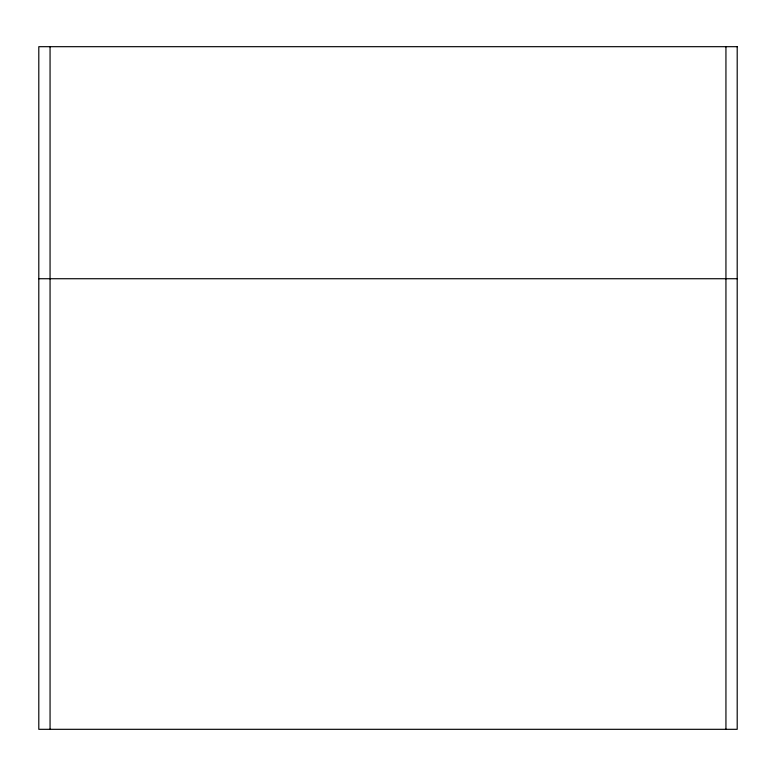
<?xml version="1.0" encoding="UTF-8"?>
<svg xmlns="http://www.w3.org/2000/svg" width="776" height="776" viewBox="0 0 776 776"><rect width="100%" height="100%" fill="white"/><g stroke="black" fill="none" stroke-linecap="round" stroke-linejoin="round"><path stroke-width="1.16" d="M38.8 278.73L737.2 278.73M725.938 46.686L725.938 729.314M50.062 46.686L50.062 729.314M737.2 46.686L38.8 46.686L38.8 729.314L737.2 729.314L737.2 46.686"/></g></svg>
